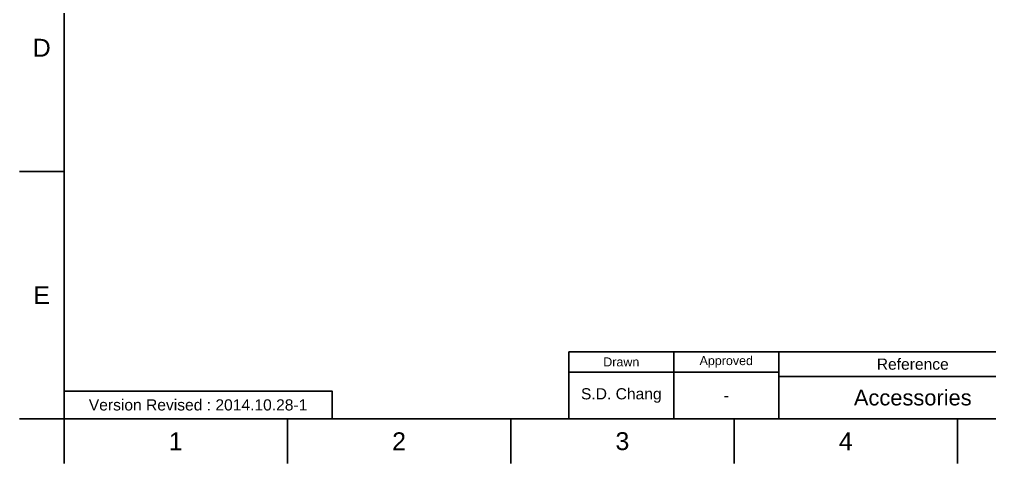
# Model space of a CAD drawing. Header units: millimetres. Extents: x 4599 to 5019, y 722 to 1019.
# Drawn here: x 4599.3 to 4816.5, y 721.8 to 821.3 of the extents above; entities that cross this region are included whole.
import ezdxf

# ---------------------------------------------------------------- set-up
doc = ezdxf.new("R2010")
doc.units = ezdxf.units.MM
doc.header["$LTSCALE"] = 0.1
doc.layers.add('FORM', color=7, linetype='Continuous')
doc.layers.add('TEXT', color=2, linetype='Continuous')
doc.styles.get("Standard").update_dxf_attribs({"font": 'ARIAL.TTF'})

msp = doc.modelspace()

# ---------------------------------------------------------------- linework, layer by layer
for p, q in [((4609.294, 1008.845), (4609.294, 731.845)), ((4609.294, 787.245), (4599.294, 787.245)), ((4609.294, 731.845), (4599.294, 731.845)), ((4609.294, 731.845), (5009.294, 731.845)), ((4609.294, 731.845), (4609.294, 721.845)), ((4659.294, 731.845), (4659.294, 721.845)), ((4709.294, 731.845), (4709.294, 721.845)), ((4759.294, 731.845), (4759.294, 721.845)), ((4809.294, 731.845), (4809.294, 721.845))]:
    msp.add_line(p, q)
for p in [(4659.294, 731.845), (4709.294, 731.845), (4759.294, 731.845), (4809.294, 731.845)]:
    msp.add_point(p)
at = {"layer": 'FORM'}
for p, q in [((4609.294, 746.845), (4609.294, 731.845)), ((4722.294, 746.845), (5009.294, 746.845)), ((4722.294, 746.845), (4722.294, 731.845)), ((4745.794, 731.845), (4745.794, 746.845)), ((4769.294, 731.845), (4769.294, 746.845)), ((4769.294, 742.345), (4722.294, 742.345)), ((4769.294, 741.345), (4949.294, 741.345))]:
    msp.add_line(p, q, dxfattribs=at)
msp.add_lwpolyline([(4609.294, 731.845), (4669.294, 731.845), (4669.294, 738.095), (4609.294, 738.095)], close=True, dxfattribs=at)
at = {"layer": 'TEXT'}
msp.add_point((4745.794, 742.345), dxfattribs=at)

# ---------------------------------------------------------------- texts
at = {"char_height": 4, "attachment_point": 5}
for s, width, insert in [('D', 10, (4604.294, 814.945)), ('E', 10, (4604.294, 759.545)), ('1', 50, (4634.294, 726.845)), ('2', 50, (4684.294, 726.845)), ('3', 50, (4734.294, 726.845)), ('4', 50, (4784.294, 726.845))]:
    msp.add_mtext_dynamic_manual_height_columns(s, width=width, gutter_width=12.5, heights=[0], dxfattribs=dict(at, insert=insert))
at = {"layer": 'TEXT', "attachment_point": 5}
for s, width, insert, char_height in [('Drawn', 23.5, (4734.044, 744.595), 2), ('Approved', 23.5, (4757.544, 744.595), 2), ('Reference', 60, (4799.294, 744.095), 2.5), ('S.D. Chang', 23.5, (4734.044, 737.095), 2.5), ('Accessories', 60, (4799.294, 736.595), 3.5), ('Version Revised : 2014.10.28-1', 60, (4639.294, 734.97), 2.5), ('-', 23.5, (4757.544, 737.095), 2.5)]:
    msp.add_mtext_dynamic_manual_height_columns(s, width=width, gutter_width=12.5, heights=[0], dxfattribs=dict(at, insert=insert, char_height=char_height))

doc.saveas('drawing.dxf')
